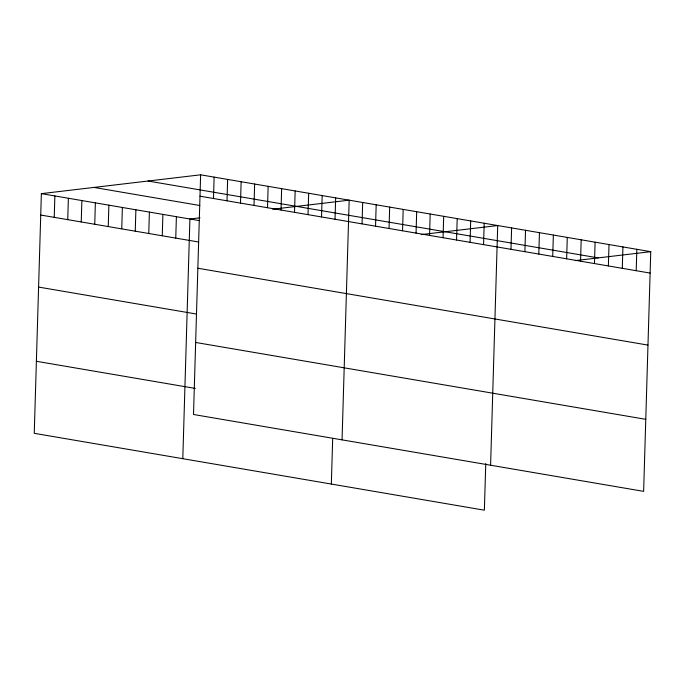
<?xml version="1.0" encoding="UTF-8"?>
<svg xmlns="http://www.w3.org/2000/svg" width="685" height="685" viewBox="0 0 685 685"><rect width="100%" height="100%" fill="white"/><g stroke="black" fill="none" stroke-linecap="round" stroke-linejoin="round"><path stroke-width="1.03" d="M200.628 174.812L193.512 414.493L643.635 491.359L650.75 251.678L200.628 174.812L41.365 193.641L34.25 433.322L484.372 510.188L485.759 463.582M54.235 217.342L54.868 195.944M67.738 219.645L68.372 198.256M81.241 221.957L81.875 200.559M94.744 224.26L95.378 202.863M108.247 226.564L108.881 205.175M121.75 228.876L122.384 207.478M135.253 231.179L135.887 209.781M148.756 233.482L149.39 212.093M162.259 235.794L162.893 214.396M175.762 238.097L176.396 216.7M182.792 458.693L189.908 219.012L200.011 217.813M213.497 198.513L214.131 177.115M227 200.816L227.634 179.419M240.503 203.12L241.137 181.731M254.007 205.431L254.64 184.034M267.51 207.735L268.143 186.337M281.013 210.038L281.646 188.649M294.516 212.35L295.158 190.952M308.019 214.653L308.661 193.256M321.522 216.957L322.164 195.567M335.033 219.268L335.667 197.871M331.334 484.055L332.679 438.503M342.055 439.856L349.17 200.174L272.664 209.225M362.04 223.875L362.673 202.486M375.543 226.187L376.176 204.789M389.046 228.49L389.679 207.093M402.549 230.794L403.182 209.404M416.052 233.106L416.685 211.708M429.555 235.409L430.189 214.011M443.058 237.712L443.692 216.314M456.561 240.015L457.195 218.626M470.064 242.327L470.698 220.93M483.567 244.631L484.201 223.233M490.597 465.226L497.712 225.545L421.198 234.587M510.984 249.314L511.618 227.917M524.898 251.686L525.532 230.297M538.812 254.067L539.446 232.669M552.726 256.438L553.36 235.049M566.641 258.819L567.274 237.421M580.555 261.19L581.188 239.801M594.46 263.571L595.102 242.173M608.374 265.943L609.008 244.554M622.288 268.323L622.922 246.925M636.202 270.695L636.836 249.306M575.28 260.6L650.75 251.678M148.071 181.028L598.193 257.894M199.994 196.201L650.116 273.075M93.922 187.425L199.874 205.517M41.365 193.641L199.249 220.604M40.732 215.039L198.616 242.002M197.854 268.237L647.976 345.103M38.591 287.075L196.484 314.038M195.653 342.457L645.775 419.323M36.391 361.286L195.319 388.429"/></g></svg>
